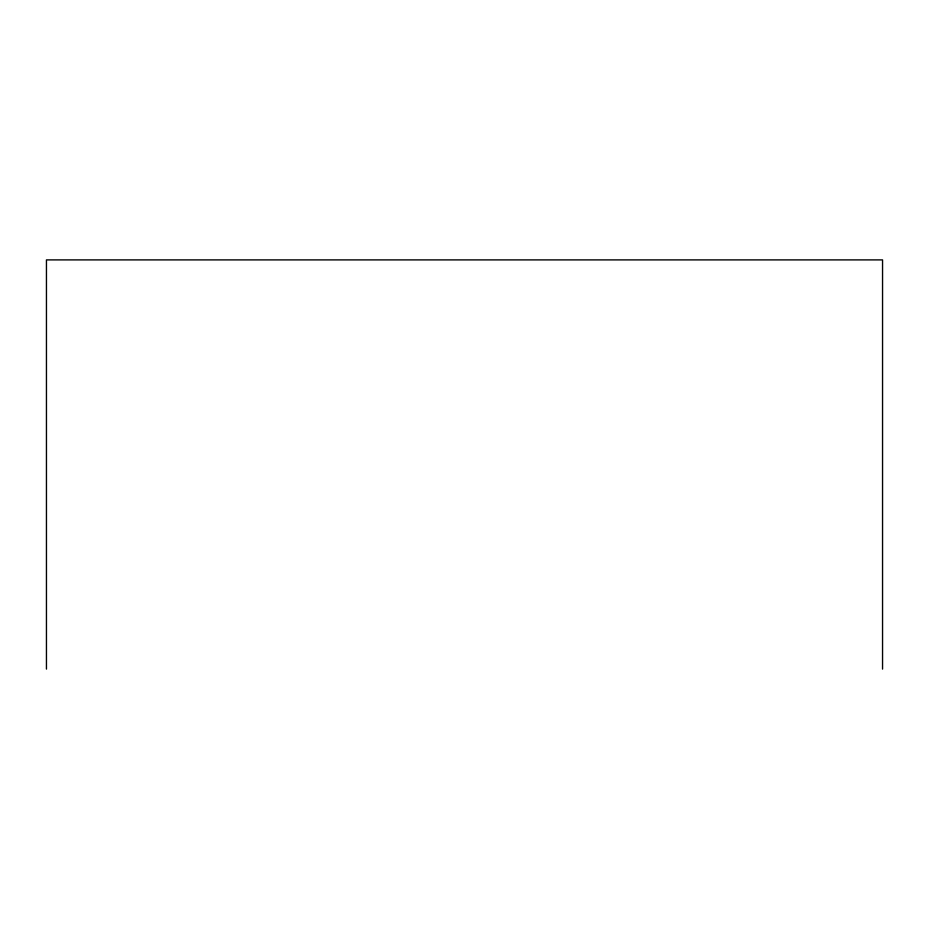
<?xml version="1.0" encoding="UTF-8"?>
<svg xmlns="http://www.w3.org/2000/svg" width="929" height="929" viewBox="0 0 929 929"><rect width="100%" height="100%" fill="white"/><g stroke="black" fill="none" stroke-linecap="round" stroke-linejoin="round"><path stroke-width="1.39" d="M882.55 669.101L882.55 259.899L46.45 259.899L46.45 669.101"/></g></svg>
